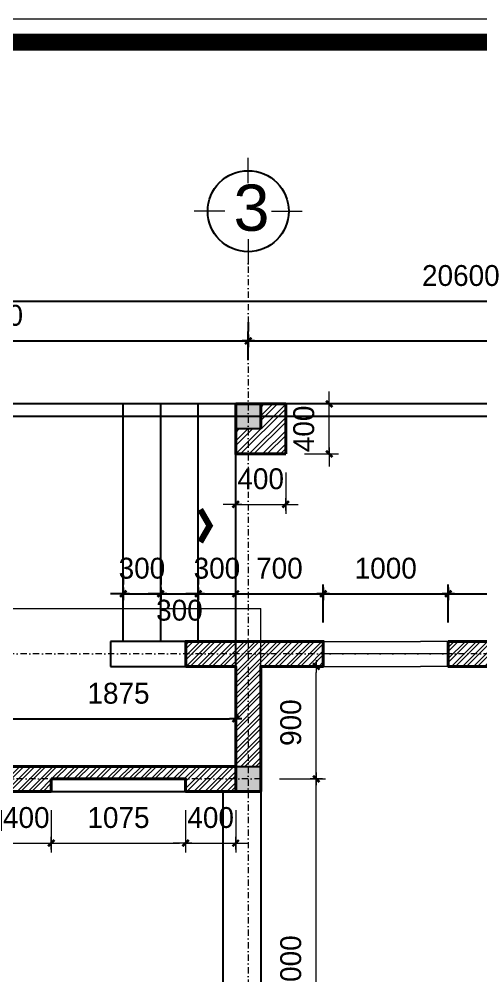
# Model space of a CAD drawing. Header units: millimetres. Extents: x 615730 to 2792744, y 139412 to 597571.
# Drawn here: x 670743 to 674436, y 296635 to 304290 of the extents above; entities that cross this region are included whole.
import ezdxf
from ezdxf.enums import TextEntityAlignment as Align

# ---------------------------------------------------------------- set-up
doc = ezdxf.new("R2010")
doc.units = ezdxf.units.MM
doc.header["$MEASUREMENT"] = 0
doc.header["$PDMODE"] = 34
doc.linetypes.add('DASHDOT', pattern=[1, 0.5, -0.25, 0, -0.25])
doc.layers.get('0').update_dxf_attribs({"lineweight": 5})
for name, color, linetype, lineweight in [('0.1(9)', 9, 'Continuous', 13), ('CAT', 11, 'Continuous', 40), ('HATCH', 42, 'Continuous', 5), ('NETNGOAITUONG', 1, 'Continuous', 40), ('thay', 7, 'Continuous', 15), ('TIM TRUC', 149, 'DASHDOT', 9), ('VLIEU', 250, 'Continuous', 9)]:
    doc.layers.add(name, color=color, linetype=linetype, lineweight=lineweight)
for name, color, linetype in [('H', 252, 'Continuous'), ('NET MANH', 252, 'Continuous'), ('netthay', 3, 'Continuous'), ('TEXT', 2, 'Continuous'), ('VL', 155, 'Continuous')]:
    doc.layers.add(name, color=color, linetype=linetype)
doc.styles.add('H280', font='', dxfattribs={"height": 200})
doc.styles.add('KT OZON', font='', dxfattribs={"height": 200})
doc.styles.add('VNI-AVO', font='vni-roms.shx')
doc.styles.get('H280').set_extended_font_data('VNI-Avo')
doc.styles.get('KT OZON').set_extended_font_data('VNI-Helve')
doc.dimstyles.new('1-50b', dxfattribs={"dimtxt": 167, "dimasz": 50, "dimexe": 75, "dimexo": 150, "dimgap": 120, "dimtad": 1, "dimdec": 0, "dimzin": 12, "dimtxsty": 'VNI-AVO', "dimblk": ']', "dimcen": 0, "dimdle": 50, "dimclrd": 252, "dimclre": 252, "dimclrt": 2, "dimadec": 0, "dimazin": 0, "dimtfac": 1, "dimtdec": 0, "dimtix": 1, "dimtmove": 2, "dimatfit": 0, "dimldrblk": 'OPEN90', "dimfxl": 1, "dimlwd": -1, "dimlwe": -1, "dimarcsym": 0})
pattern_1 = [(45, (0, 0), (-44.194174, 44.194174), []), (45, (0, 31.25), (-44.194174, 44.194174), [])]

# ---------------------------------------------------------------- blocks, each defined once
blk = doc.blocks.new('TRUC 1')
at = {"ltscale": 50}
blk.add_circle((0, -9525), 8572, dxfattribs=at)
at = {"layer": '0.1(9)', "ltscale": 50}
for p, q in [((0, -3572), (0, 1782)), ((-4942, -9525), (-11427, -9525)), ((4942, -9525), (11427, -9525)), ((0, -15478), (0, -20832))]:
    blk.add_line(p, q, dxfattribs=at)
at = {"layer": 'TEXT', "ltscale": 50, "style": 'H280'}
blk.add_attdef('1', text='', height=10478, dxfattribs=at).set_placement((-214, -4892), align=Align.CENTER)
blk = doc.blocks.new(']')
for p, q in [((1, 0), (-1, 0)), ((0, 1), (0, -1))]:
    blk.add_line(p, q)
at = {"color": 9, "const_width": 0.4}
blk.add_lwpolyline([(-0.51, -0.51), (0.51, 0.51)], dxfattribs=at)
blk = doc.blocks.new('*D111')
at = {"layer": 'DEFPOINTS', "color": 0, "ltscale": 10, "transparency": 16777216}
for p in [(672574.6, 301714.8), (677775.1, 301714.8), (677775.1, 301565.4)]:
    blk.add_point(p, dxfattribs=at)
at = {"layer": 'VL', "color": 252, "ltscale": 10, "transparency": 16777216}
for p, q in [((672574.6, 301864.8), (672574.6, 301789.8)), ((677775.1, 301715.4), (677775.1, 301789.8)), ((672624.6, 301714.8), (677725.1, 301714.8))]:
    blk.add_line(p, q, dxfattribs=at)
at = {"layer": 'VL', "color": 252, "ltscale": 10, "transparency": 16777216, "xscale": 50, "yscale": 50, "zscale": 50, "rotation": 180}
blk.add_blockref(']', (672574.6, 301714.8), dxfattribs=at)
at = {"layer": 'VL', "color": 252, "ltscale": 10, "transparency": 16777216, "xscale": 50, "yscale": 50, "zscale": 50}
blk.add_blockref(']', (677775.1, 301714.8), dxfattribs=at)
at = {"layer": 'VL', "color": 2, "ltscale": 10, "transparency": 16777216, "insert": (675174.8, 301918.3), "char_height": 167, "attachment_point": 5, "style": 'VNI-AVO'}
blk.add_mtext('5200', dxfattribs=at)
blk = doc.blocks.new('_Open90')
at = {"color": 0, "linetype": 'ByBlock', "lineweight": -2}
for p, q in [((0, 0), (-1, 0)), ((-0.5, 0.5), (0, 0)), ((0, 0), (-0.5, -0.5))]:
    blk.add_line(p, q, dxfattribs=at)
blk = doc.blocks.new('*D114')
at = {"layer": 'DEFPOINTS', "color": 0, "ltscale": 10, "transparency": 16777216}
for p in [(672575.6, 301715.8), (668475.1, 301410.3), (672575.6, 301410.3)]:
    blk.add_point(p, dxfattribs=at)
at = {"layer": 'VL', "color": 252, "ltscale": 10, "transparency": 16777216}
for p, q in [((668475.1, 301560.3), (668475.1, 301790.8)), ((672575.6, 301560.3), (672575.6, 301790.8)), ((668525.1, 301715.8), (672525.6, 301715.8))]:
    blk.add_line(p, q, dxfattribs=at)
at = {"layer": 'VL', "color": 252, "ltscale": 10, "transparency": 16777216, "xscale": 50, "yscale": 50, "zscale": 50, "rotation": 180}
blk.add_blockref(']', (668475.1, 301715.8), dxfattribs=at)
at = {"layer": 'VL', "color": 252, "ltscale": 10, "transparency": 16777216, "xscale": 50, "yscale": 50, "zscale": 50}
blk.add_blockref(']', (672575.6, 301715.8), dxfattribs=at)
at = {"layer": 'VL', "color": 2, "ltscale": 10, "transparency": 16777216, "insert": (670525.4, 301919.3), "char_height": 167, "attachment_point": 5, "style": 'VNI-AVO'}
blk.add_mtext('4100', dxfattribs=at)
blk = doc.blocks.new('*D115')
at = {"layer": 'DEFPOINTS', "color": 0, "ltscale": 10, "transparency": 16777216}
for p in [(684575.9, 302034), (663975.6, 301211.6), (684575.9, 301211.6)]:
    blk.add_point(p, dxfattribs=at)
at = {"layer": 'VL', "color": 252, "ltscale": 10, "transparency": 16777216}
for p, q in [((663975.6, 301361.6), (663975.6, 302109)), ((684575.9, 301361.6), (684575.9, 302109)), ((664025.6, 302034), (684525.9, 302034))]:
    blk.add_line(p, q, dxfattribs=at)
at = {"layer": 'VL', "color": 252, "ltscale": 10, "transparency": 16777216, "xscale": 50, "yscale": 50, "zscale": 50, "rotation": 180}
blk.add_blockref(']', (663975.6, 302034), dxfattribs=at)
at = {"layer": 'VL', "color": 252, "ltscale": 10, "transparency": 16777216, "xscale": 50, "yscale": 50, "zscale": 50}
blk.add_blockref(']', (684575.9, 302034), dxfattribs=at)
at = {"layer": 'VL', "color": 2, "ltscale": 10, "transparency": 16777216, "insert": (674275.7, 302237.5), "char_height": 167, "attachment_point": 5, "style": 'VNI-AVO'}
blk.add_mtext('20600', dxfattribs=at)
blk = doc.blocks.new('*D384')
at = {"layer": 'DEFPOINTS', "color": 0, "ltscale": 10, "transparency": 16777216}
for p in [(671574.6, 299692.5), (671874.6, 299692.5, 0.3), (671874.6, 299692.5)]:
    blk.add_point(p, dxfattribs=at)
at = {"layer": 'VL', "color": 252, "ltscale": 10, "transparency": 16777216}
for p, q in [((671574.6, 299842.5), (671574.6, 299767.5)), ((671874.6, 299842.5), (671874.6, 299767.5)), ((671524.6, 299692.5), (671474.6, 299692.5)), ((671574.6, 299692.5), (671874.6, 299692.5)), ((671924.6, 299692.5), (671974.6, 299692.5))]:
    blk.add_line(p, q, dxfattribs=at)
at = {"layer": 'VL', "color": 252, "ltscale": 10, "transparency": 16777216, "xscale": 50, "yscale": 50, "zscale": 50}
blk.add_blockref(']', (671574.6, 299692.5), dxfattribs=at)
at = {"layer": 'VL', "color": 252, "ltscale": 10, "transparency": 16777216, "xscale": 50, "yscale": 50, "zscale": 50, "rotation": 180}
blk.add_blockref(']', (671874.6, 299692.5), dxfattribs=at)
at = {"layer": 'VL', "color": 2, "ltscale": 10, "transparency": 16777216, "insert": (671724.6, 299896), "char_height": 167, "attachment_point": 5, "style": 'VNI-AVO'}
blk.add_mtext('300', dxfattribs=at)
blk = doc.blocks.new('*D385')
at = {"layer": 'DEFPOINTS', "color": 0, "ltscale": 10, "transparency": 16777216}
for p in [(671874.6, 299692.5, 0.3), (672174.6, 299692.5), (672174.6, 299692.5)]:
    blk.add_point(p, dxfattribs=at)
at = {"layer": 'VL', "color": 252, "ltscale": 10, "transparency": 16777216}
for p, q in [((671874.6, 299842.5), (671874.6, 299767.5)), ((672174.6, 299842.5), (672174.6, 299767.5)), ((671824.6, 299692.5), (671774.6, 299692.5)), ((671874.6, 299692.5), (672174.6, 299692.5)), ((672224.6, 299692.5), (672274.6, 299692.5))]:
    blk.add_line(p, q, dxfattribs=at)
at = {"layer": 'VL', "color": 252, "ltscale": 10, "transparency": 16777216, "xscale": 50, "yscale": 50, "zscale": 50}
blk.add_blockref(']', (671874.6, 299692.5), dxfattribs=at)
at = {"layer": 'VL', "color": 252, "ltscale": 10, "transparency": 16777216, "xscale": 50, "yscale": 50, "zscale": 50, "rotation": 180}
blk.add_blockref(']', (672174.6, 299692.5), dxfattribs=at)
at = {"layer": 'VL', "color": 2, "ltscale": 10, "transparency": 16777216, "insert": (672024.6, 299560), "char_height": 167, "attachment_point": 5, "style": 'VNI-AVO'}
blk.add_mtext('300', dxfattribs=at)
blk = doc.blocks.new('*D386')
at = {"layer": 'DEFPOINTS', "color": 0, "ltscale": 10, "transparency": 16777216}
for p in [(672174.6, 299692.5), (672474.6, 299730), (672474.6, 299692.5)]:
    blk.add_point(p, dxfattribs=at)
at = {"layer": 'VL', "color": 252, "ltscale": 10, "transparency": 16777216}
for p, q in [((672174.6, 299842.5), (672174.6, 299767.5)), ((672124.6, 299692.5), (672074.6, 299692.5)), ((672174.6, 299692.5), (672474.6, 299692.5)), ((672524.6, 299692.5), (672574.6, 299692.5)), ((672474.6, 299580), (672474.6, 299617.5))]:
    blk.add_line(p, q, dxfattribs=at)
at = {"layer": 'VL', "color": 252, "ltscale": 10, "transparency": 16777216, "xscale": 50, "yscale": 50, "zscale": 50}
blk.add_blockref(']', (672174.6, 299692.5), dxfattribs=at)
at = {"layer": 'VL', "color": 252, "ltscale": 10, "transparency": 16777216, "xscale": 50, "yscale": 50, "zscale": 50, "rotation": 180}
blk.add_blockref(']', (672474.6, 299692.5), dxfattribs=at)
at = {"layer": 'VL', "color": 2, "ltscale": 10, "transparency": 16777216, "insert": (672324.6, 299896), "char_height": 167, "attachment_point": 5, "style": 'VNI-AVO'}
blk.add_mtext('300', dxfattribs=at)
blk = doc.blocks.new('*D387')
at = {"layer": 'DEFPOINTS', "color": 0, "ltscale": 10, "transparency": 16777216}
for p in [(672474.6, 299730), (673174.2, 299692.5), (673174.2, 299311.4)]:
    blk.add_point(p, dxfattribs=at)
at = {"layer": 'VL', "color": 252, "ltscale": 10, "transparency": 16777216}
for p, q in [((673174.2, 299461.4), (673174.2, 299767.5)), ((672524.6, 299692.5), (673124.2, 299692.5)), ((672474.6, 299580), (672474.6, 299617.5))]:
    blk.add_line(p, q, dxfattribs=at)
at = {"layer": 'VL', "color": 252, "ltscale": 10, "transparency": 16777216, "xscale": 50, "yscale": 50, "zscale": 50, "rotation": 180}
blk.add_blockref(']', (672474.6, 299692.5), dxfattribs=at)
at = {"layer": 'VL', "color": 252, "ltscale": 10, "transparency": 16777216, "xscale": 50, "yscale": 50, "zscale": 50}
blk.add_blockref(']', (673174.2, 299692.5), dxfattribs=at)
at = {"layer": 'VL', "color": 2, "ltscale": 10, "transparency": 16777216, "insert": (672824.4, 299896), "char_height": 167, "attachment_point": 5, "style": 'VNI-AVO'}
blk.add_mtext('700', dxfattribs=at)
blk = doc.blocks.new('*D388')
at = {"layer": 'DEFPOINTS', "color": 0, "ltscale": 10, "transparency": 16777216}
for p in [(674174.9, 299692.5), (673175.2, 299311.4), (674174.9, 299311.4)]:
    blk.add_point(p, dxfattribs=at)
at = {"layer": 'VL', "color": 252, "ltscale": 10, "transparency": 16777216}
for p, q in [((673175.2, 299461.4), (673175.2, 299767.5)), ((674174.9, 299461.4), (674174.9, 299767.5)), ((673225.2, 299692.5), (674124.9, 299692.5))]:
    blk.add_line(p, q, dxfattribs=at)
at = {"layer": 'VL', "color": 252, "ltscale": 10, "transparency": 16777216, "xscale": 50, "yscale": 50, "zscale": 50, "rotation": 180}
blk.add_blockref(']', (673175.2, 299692.5), dxfattribs=at)
at = {"layer": 'VL', "color": 252, "ltscale": 10, "transparency": 16777216, "xscale": 50, "yscale": 50, "zscale": 50}
blk.add_blockref(']', (674174.9, 299692.5), dxfattribs=at)
at = {"layer": 'VL', "color": 2, "ltscale": 10, "transparency": 16777216, "insert": (673675, 299896), "char_height": 167, "attachment_point": 5, "style": 'VNI-AVO'}
blk.add_mtext('1000', dxfattribs=at)
blk = doc.blocks.new('*D389')
at = {"layer": 'DEFPOINTS', "color": 0, "ltscale": 10, "transparency": 16777216}
for p in [(675294.9, 299692.5), (674174.9, 299311.4), (675294.9, 299211.3, -0.3)]:
    blk.add_point(p, dxfattribs=at)
at = {"layer": 'VL', "color": 252, "ltscale": 10, "transparency": 16777216}
for p, q in [((674174.9, 299461.4), (674174.9, 299767.5)), ((675294.9, 299361.3), (675294.9, 299767.5)), ((674224.9, 299692.5), (675244.9, 299692.5))]:
    blk.add_line(p, q, dxfattribs=at)
at = {"layer": 'VL', "color": 252, "ltscale": 10, "transparency": 16777216, "xscale": 50, "yscale": 50, "zscale": 50, "rotation": 180}
blk.add_blockref(']', (674174.9, 299692.5), dxfattribs=at)
at = {"layer": 'VL', "color": 252, "ltscale": 10, "transparency": 16777216, "xscale": 50, "yscale": 50, "zscale": 50}
blk.add_blockref(']', (675294.9, 299692.5), dxfattribs=at)
at = {"layer": 'VL', "color": 2, "ltscale": 10, "transparency": 16777216, "insert": (674734.9, 299896), "char_height": 167, "attachment_point": 5, "style": 'VNI-AVO'}
blk.add_mtext('1120', dxfattribs=at)
blk = doc.blocks.new('*D398')
at = {"layer": 'DEFPOINTS', "color": 0, "ltscale": 10, "transparency": 16777216}
for p in [(672474.6, 298692.2), (672474.6, 298311.6), (670599.9, 298211.6)]:
    blk.add_point(p, dxfattribs=at)
at = {"layer": 'VL', "color": 252, "ltscale": 10, "transparency": 16777216}
for p, q in [((670599.9, 298361.6), (670599.9, 298767.2)), ((672474.6, 298461.6), (672474.6, 298767.2)), ((670649.9, 298692.2), (672424.6, 298692.2))]:
    blk.add_line(p, q, dxfattribs=at)
at = {"layer": 'VL', "color": 252, "ltscale": 10, "transparency": 16777216, "xscale": 50, "yscale": 50, "zscale": 50, "rotation": 180}
blk.add_blockref(']', (670599.9, 298692.2), dxfattribs=at)
at = {"layer": 'VL', "color": 252, "ltscale": 10, "transparency": 16777216, "xscale": 50, "yscale": 50, "zscale": 50}
blk.add_blockref(']', (672474.6, 298692.2), dxfattribs=at)
at = {"layer": 'VL', "color": 2, "ltscale": 10, "transparency": 16777216, "insert": (671537.2, 298895.7), "char_height": 167, "attachment_point": 5, "style": 'VNI-AVO'}
blk.add_mtext('1875', dxfattribs=at)
blk = doc.blocks.new('*D1225')
at = {"layer": 'DEFPOINTS', "color": 0, "ltscale": 10, "transparency": 16777216}
for p in [(670599.9, 298111.6), (670999.6, 298111.6), (670999.6, 297697.6)]:
    blk.add_point(p, dxfattribs=at)
at = {"layer": 'VLIEU', "color": 252, "ltscale": 10, "transparency": 16777216}
for p, q in [((670599.9, 297961.6), (670599.9, 297622.6)), ((670999.6, 297961.6), (670999.6, 297622.6)), ((670549.9, 297697.6), (670499.9, 297697.6)), ((670599.9, 297697.6), (670999.6, 297697.6)), ((671049.6, 297697.6), (671099.6, 297697.6))]:
    blk.add_line(p, q, dxfattribs=at)
at = {"layer": 'VLIEU', "color": 252, "ltscale": 10, "transparency": 16777216, "xscale": 50, "yscale": 50, "zscale": 50}
blk.add_blockref(']', (670599.9, 297697.6), dxfattribs=at)
at = {"layer": 'VLIEU', "color": 252, "ltscale": 10, "transparency": 16777216, "xscale": 50, "yscale": 50, "zscale": 50, "rotation": 180}
blk.add_blockref(']', (670999.6, 297697.6), dxfattribs=at)
at = {"layer": 'VLIEU', "color": 2, "ltscale": 10, "transparency": 16777216, "insert": (670799.7, 297901.1), "char_height": 167, "attachment_point": 5, "style": 'VNI-AVO'}
blk.add_mtext('400', dxfattribs=at)
blk = doc.blocks.new('*D1226')
at = {"layer": 'DEFPOINTS', "color": 0, "ltscale": 10, "transparency": 16777216}
for p in [(670999.6, 298111.6), (672074.4, 298111.6), (672074.4, 297697.6)]:
    blk.add_point(p, dxfattribs=at)
at = {"layer": 'VLIEU', "color": 252, "ltscale": 10, "transparency": 16777216}
for p, q in [((670999.6, 297961.6), (670999.6, 297622.6)), ((672074.4, 297961.6), (672074.4, 297622.6)), ((671049.6, 297697.6), (672024.4, 297697.6))]:
    blk.add_line(p, q, dxfattribs=at)
at = {"layer": 'VLIEU', "color": 252, "ltscale": 10, "transparency": 16777216, "xscale": 50, "yscale": 50, "zscale": 50, "rotation": 180}
blk.add_blockref(']', (670999.6, 297697.6), dxfattribs=at)
at = {"layer": 'VLIEU', "color": 252, "ltscale": 10, "transparency": 16777216, "xscale": 50, "yscale": 50, "zscale": 50}
blk.add_blockref(']', (672074.4, 297697.6), dxfattribs=at)
at = {"layer": 'VLIEU', "color": 2, "ltscale": 10, "transparency": 16777216, "insert": (671537, 297901.1), "char_height": 167, "attachment_point": 5, "style": 'VNI-AVO'}
blk.add_mtext('1075', dxfattribs=at)
blk = doc.blocks.new('*D1227')
at = {"layer": 'DEFPOINTS', "color": 0, "ltscale": 10, "transparency": 16777216}
for p in [(672074.4, 298111.6), (672474.6, 298111.5), (672474.6, 297697.6)]:
    blk.add_point(p, dxfattribs=at)
at = {"layer": 'VLIEU', "color": 252, "ltscale": 10, "transparency": 16777216}
for p, q in [((672074.4, 297961.6), (672074.4, 297622.6)), ((672474.6, 297961.5), (672474.6, 297622.6)), ((672024.4, 297697.6), (671974.4, 297697.6)), ((672074.4, 297697.6), (672474.6, 297697.6)), ((672524.6, 297697.6), (672574.6, 297697.6))]:
    blk.add_line(p, q, dxfattribs=at)
at = {"layer": 'VLIEU', "color": 252, "ltscale": 10, "transparency": 16777216, "xscale": 50, "yscale": 50, "zscale": 50}
blk.add_blockref(']', (672074.4, 297697.6), dxfattribs=at)
at = {"layer": 'VLIEU', "color": 252, "ltscale": 10, "transparency": 16777216, "xscale": 50, "yscale": 50, "zscale": 50, "rotation": 180}
blk.add_blockref(']', (672474.6, 297697.6), dxfattribs=at)
at = {"layer": 'VLIEU', "color": 2, "ltscale": 10, "transparency": 16777216, "insert": (672274.5, 297901.1), "char_height": 167, "attachment_point": 5, "style": 'VNI-AVO'}
blk.add_mtext('400', dxfattribs=at)
blk = doc.blocks.new('*D1230')
at = {"layer": 'DEFPOINTS', "color": 0, "ltscale": 10, "transparency": 16777216}
for p in [(672674.6, 298211.6), (673119.2, 298211.6), (672674.6, 295211.1)]:
    blk.add_point(p, dxfattribs=at)
at = {"layer": 'VLIEU', "color": 252, "ltscale": 10, "transparency": 16777216}
for p, q in [((672824.6, 298211.6), (673194.2, 298211.6)), ((673119.2, 295261.1), (673119.2, 298161.6)), ((672824.6, 295211.1), (673194.2, 295211.1))]:
    blk.add_line(p, q, dxfattribs=at)
at = {"layer": 'VLIEU', "color": 252, "ltscale": 10, "transparency": 16777216, "xscale": 50, "yscale": 50, "zscale": 50}
for p, rotation in [((673119.2, 298211.6), 90), ((673119.2, 295211.1), 270)]:
    blk.add_blockref(']', p, dxfattribs=dict(at, rotation=rotation))
at = {"layer": 'VLIEU', "color": 2, "ltscale": 10, "transparency": 16777216, "insert": (672915.7, 296711.3), "char_height": 167, "attachment_point": 5, "rotation": 90, "style": 'VNI-AVO'}
blk.add_mtext('3000', dxfattribs=at)
blk = doc.blocks.new('*D1231')
at = {"layer": 'DEFPOINTS', "color": 0, "ltscale": 10, "transparency": 16777216}
for p in [(672674.6, 299111.4), (673119.2, 299111.4), (672674.6, 298211.6)]:
    blk.add_point(p, dxfattribs=at)
at = {"layer": 'VLIEU', "color": 252, "ltscale": 10, "transparency": 16777216}
for p, q in [((672824.6, 299111.4), (673194.2, 299111.4)), ((673119.2, 298261.6), (673119.2, 299061.4)), ((672824.6, 298211.6), (673194.2, 298211.6))]:
    blk.add_line(p, q, dxfattribs=at)
at = {"layer": 'VLIEU', "color": 252, "ltscale": 10, "transparency": 16777216, "xscale": 50, "yscale": 50, "zscale": 50}
for p, rotation in [((673119.2, 299111.4), 90), ((673119.2, 298211.6), 270)]:
    blk.add_blockref(']', p, dxfattribs=dict(at, rotation=rotation))
at = {"layer": 'VLIEU', "color": 2, "ltscale": 10, "transparency": 16777216, "insert": (672915.7, 298661.5), "char_height": 167, "attachment_point": 5, "rotation": 90, "style": 'VNI-AVO'}
blk.add_mtext('900', dxfattribs=at)
blk = doc.blocks.new('*D1301')
at = {"layer": 'DEFPOINTS', "color": 0, "ltscale": 10, "transparency": 16777216}
for p in [(672474.6, 300811.6), (672874.6, 300811.6), (672874.6, 300408)]:
    blk.add_point(p, dxfattribs=at)
at = {"layer": 'VLIEU', "color": 252, "ltscale": 10, "transparency": 16777216}
for p, q in [((672474.6, 300661.6), (672474.6, 300333)), ((672874.6, 300661.6), (672874.6, 300333)), ((672424.6, 300408), (672374.6, 300408)), ((672474.6, 300408), (672874.6, 300408)), ((672924.6, 300408), (672974.6, 300408))]:
    blk.add_line(p, q, dxfattribs=at)
at = {"layer": 'VLIEU', "color": 252, "ltscale": 10, "transparency": 16777216, "xscale": 50, "yscale": 50, "zscale": 50}
blk.add_blockref(']', (672474.6, 300408), dxfattribs=at)
at = {"layer": 'VLIEU', "color": 252, "ltscale": 10, "transparency": 16777216, "xscale": 50, "yscale": 50, "zscale": 50, "rotation": 180}
blk.add_blockref(']', (672874.6, 300408), dxfattribs=at)
at = {"layer": 'VLIEU', "color": 2, "ltscale": 10, "transparency": 16777216, "insert": (672674.6, 300611.5), "char_height": 167, "attachment_point": 5, "style": 'VNI-AVO'}
blk.add_mtext('400', dxfattribs=at)
blk = doc.blocks.new('*D1302')
at = {"layer": 'DEFPOINTS', "color": 0, "ltscale": 10, "transparency": 16777216}
for p in [(672874.6, 301211.6), (673223.3, 301211.6), (672874.6, 300811.6)]:
    blk.add_point(p, dxfattribs=at)
at = {"layer": 'VLIEU', "color": 252, "ltscale": 10, "transparency": 16777216}
for p, q in [((673223.3, 301261.6), (673223.3, 301311.6)), ((673024.6, 301211.6), (673298.3, 301211.6)), ((673223.3, 300811.6), (673223.3, 301211.6)), ((673024.6, 300811.6), (673298.3, 300811.6)), ((673223.3, 300761.6), (673223.3, 300711.6))]:
    blk.add_line(p, q, dxfattribs=at)
at = {"layer": 'VLIEU', "color": 252, "ltscale": 10, "transparency": 16777216, "xscale": 50, "yscale": 50, "zscale": 50}
for p, rotation in [((673223.3, 301211.6), 270), ((673223.3, 300811.6), 90)]:
    blk.add_blockref(']', p, dxfattribs=dict(at, rotation=rotation))
at = {"layer": 'VLIEU', "color": 2, "ltscale": 10, "transparency": 16777216, "insert": (673019.8, 301011.6), "char_height": 167, "attachment_point": 5, "rotation": 90, "style": 'VNI-AVO'}
blk.add_mtext('400', dxfattribs=at)

msp = doc.modelspace()

# ---------------------------------------------------------------- hatches: boundary and pattern name
at = {"layer": 'VLIEU', "ltscale": 10}
h = msp.add_hatch(dxfattribs=at)
h.set_pattern_fill('STEEL', color=256, scale=600, style=0)
h.set_pattern_definition([(45, (88098.205, 45942.54), (-53.033009, 53.033009), []), (45, (88098.205, 45980.04), (-53.033009, 53.033009), [])])
h.paths.add_polyline_path([(672474.6, 301011.6), (672474.6, 300811.6), (672874.6, 300811.6), (672874.6, 301211.6), (672674.6, 301211.6), (672674.6, 301011.6)])
h = msp.add_hatch(dxfattribs=at)
h.set_pattern_fill('STEEL', color=256, scale=500, style=0)
h.set_pattern_definition(pattern_1)
h.paths.add_polyline_path([(672474.6, 299311.3), (672074.6, 299311.3), (672074.6, 299111.4), (672474.6, 299111.4)])
h.paths.add_polyline_path([(672674.6, 299111.4), (672674.6, 299311.3), (672474.6, 299311.3), (672474.6, 299111.4), (672474.6, 298311.6), (672674.6, 298311.6)])
h.paths.add_polyline_path([(673175.2, 299311.3), (672674.6, 299311.3), (672674.6, 299111.4), (673175.2, 299111.4)])
h.paths.add_polyline_path([(675294.9, 299311.4), (674174.9, 299311.4), (674174.9, 299111.4), (675294.9, 299111.4), (675294.9, 299217)])
h.paths.add_polyline_path([(672474.6, 298111.5), (672674.6, 298111.6), (672474.6, 298111.6), (672474.6, 298111.6), (672474.6, 298111.6), (672474.6, 298111.6)])
h = msp.add_hatch(dxfattribs=at)
h.set_pattern_fill('STEEL', color=256, scale=500, style=0)
h.set_pattern_definition(pattern_1)
h.paths.add_polyline_path([(672474.6, 298311.6), (670599.9, 298311.6), (670599.9, 298211.6), (670599.9, 298211.6), (670599.9, 298211.6), (670599.9, 298211.6), (670599.9, 298211.6), (670599.9, 298111.6), (670999.6, 298111.6), (670999.6, 298211.6), (672074.4, 298211.6), (672074.4, 298111.6), (672474.6, 298111.6), (672474.6, 298111.6), (672474.6, 298111.6)])

# ---------------------------------------------------------------- linework, layer by layer
at = {"layer": 'CAT'}
msp.add_line((672474.6, 298211.6), (672474.6, 298111.6), dxfattribs=at)
msp.add_line((672474.6, 298211.6), (672474.6, 298111.6), dxfattribs=at)
at = {"layer": 'H', "const_width": 138.2}
msp.add_lwpolyline([(660360.3, 285120.6), (687363.2, 285120.6), (687363.2, 304105.6), (660360.3, 304105.6)], close=True, dxfattribs=at)
at = {"layer": 'HATCH'}
for p, q in [((673175.2, 299311.4), (673953.9, 299311.4)), ((674174.9, 299311.4), (673953.9, 299311.4)), ((673953.9, 299211.4), (673175.2, 299211.4)), ((674174.9, 299211.4), (673953.9, 299211.4)), ((673175.2, 299111.4), (673953.9, 299111.4)), ((674174.9, 299111.4), (673953.9, 299111.4))]:
    msp.add_line(p, q, dxfattribs=at)
at = {"layer": 'NET MANH'}
msp.add_line((670999.6, 298111.6), (672074.4, 298111.6), dxfattribs=at)
at = {"layer": 'NET MANH', "elevation": -140}
msp.add_lwpolyline([(672674.6, 301011.6), (672474.6, 301011.6), (672474.6, 301211.6), (672674.6, 301211.6)], close=True, dxfattribs=at)
at = {"layer": 'NET MANH'}
msp.add_lwpolyline([(672474.6, 298311.6), (672674.6, 298311.6), (672674.6, 298111.6), (672474.6, 298111.6)], close=True, dxfattribs=at)
for points in [[(672674.6, 301211.6, -140), (672474.6, 301211.6, -140), (672674.6, 301011.6, -140), (672474.6, 301011.6, -140)], [(672474.6, 298111.6), (672674.6, 298111.6), (672474.6, 298311.6), (672674.6, 298311.6)]]:
    msp.add_solid(points, dxfattribs=at)
at = {"layer": 'NETNGOAITUONG'}
for p, q in [((672674.6, 301011.6, -140), (672674.6, 301211.6, -140)), ((672474.6, 298311.6), (672474.6, 298111.6))]:
    msp.add_line(p, q, dxfattribs=at)
for points in [[(672874.6, 300811.6), (672474.6, 300811.6), (672474.6, 301211.6), (672874.6, 301211.6)], [(674174.9, 299311.4), (675294.9, 299311.4), (675294.9, 299111.4), (674174.9, 299111.4)], [(670999.6, 298211.6), (672074.4, 298211.6), (672074.4, 298111.6), (672474.6, 298111.6), (672474.6, 298311.6), (670599.9, 298311.6), (670599.9, 298111.6), (670999.6, 298111.6)]]:
    msp.add_lwpolyline(points, close=True, dxfattribs=at)
msp.add_lwpolyline([(672674.6, 298111.6), (672474.6, 298111.5), (672474.6, 298111.6), (672474.6, 298111.6), (672474.6, 298311.6), (672474.6, 298311.6), (672474.6, 299111.4), (672074.6, 299111.4), (672074.6, 299311.3), (673175.2, 299311.3), (673175.2, 299111.4), (672674.6, 299111.4), (672674.6, 298111.6)], dxfattribs=at)
at = {"layer": 'thay', "linetype": 'Continuous'}
msp.add_lwpolyline([(660176, 284936.3), (687547.5, 284936.3), (687547.5, 304289.9), (660176, 304289.9)], close=True, dxfattribs=at)
at = {"layer": 'TIM TRUC', "ltscale": 100}
for p, q in [((672575.6, 302511.1), (672575.6, 295211.1)), ((681413.5, 299211.3), (662000.5, 299211.3)), ((672674.6, 298211.6), (662000.5, 298211.6))]:
    msp.add_line(p, q, dxfattribs=at)
at = {"layer": 'VL', "ltscale": 10}
for p, q in [((687547.5, 301211.6), (660360.3, 301211.6)), ((671574.6, 299311.3), (671574.6, 301211.6)), ((671874.6, 299311.3, 0.3), (671874.6, 301211.6)), ((672174.6, 299311.3), (672174.6, 301211.6)), ((672474.6, 299111.4), (672474.6, 301211.6)), ((687547.5, 301111.6), (660360.3, 301111.6)), ((672074.6, 299311.3), (671474.5, 299311.3, 1)), ((671474.5, 299311.3, 1), (671474.5, 299111.3, 1)), ((671474.5, 299111.3, 1), (672074.6, 299111.3))]:
    msp.add_line(p, q, dxfattribs=at)
at = {"layer": 'VL', "color": 9, "ltscale": 10}
msp.add_lwpolyline([(672191.1, 300366.5, 50, 50, 0), (672266.1, 300236.6, 50, 50, 0), (672191.1, 300106.7, 50, 50, 0), (672266.1, 300236.6, 0, 0, 0), (671690.1, 300236.6, 0, 0, 0)], format="xyseb", dxfattribs=at)
at = {"layer": 'VL', "ltscale": 10, "elevation": 280}
msp.add_lwpolyline([(672674.6, 295211.1), (672374.6, 295211.1), (672374.6, 298111.6), (672674.6, 298111.6), (672674.6, 295211.1)], dxfattribs=at)
at = {"layer": 'VLIEU', "ltscale": 10}
for p in [(666375.1, 299575.9), (672674.6, 299111.4)]:
    msp.add_line(p, (672674.6, 299575.9), dxfattribs=at)

# ---------------------------------------------------------------- block references
at = {"layer": 'netthay', "lineweight": -2, "ltscale": 10}
ref = msp.add_blockref('TRUC 1', (672574.6, 302393.4), dxfattribs=dict(at, xscale=0.03778148023411632, yscale=0.03778148023411632, zscale=0.03778148023411632, rotation=180))
ref.add_attrib('1', '3', dxfattribs={"layer": 'TEXT', "color": 3, "ltscale": 50, "height": 370.2, "style": 'KT OZON'}).set_placement((672601.2, 302596.4), align=Align.CENTER)

# ---------------------------------------------------------------- dimensions: what is measured, and where the dimension line sits
at = {"layer": 'VL', "ltscale": 10}
for base, p1, p2, override, picture, middle in [((684575.9, 302034), (663975.6, 301211.6), (684575.9, 301211.6), {"dimfxl": 150, "dimarcsym": 1}, '*D115', (674275.7, 302237.5)), ((672575.5819, 301715.7978), (668475.1219, 301410.282), (672575.5819, 301410.282), {"dimfxl": 150, "dimarcsym": 1}, '*D114', (670525.3519, 301919.2978)), ((677775.073, 301714.7999), (672574.584, 301714.7999), (677775.073, 301565.3891), {"dimfxl": 150, "dimarcsym": 1}, '*D111', (675174.8285, 301918.2999)), ((671874.6, 299692.5), (671574.6, 299692.5), (671874.6, 299692.5, 0.3), {"dimfxl": 40}, '*D384', (671724.6, 299896)), ((672474.6, 299692.5), (672174.6, 299692.5), (672474.6, 299730), {"dimfxl": 40}, '*D386', (672324.6, 299896)), ((673174.2, 299692.5), (672474.6, 299730), (673174.2, 299311.4), {"dimfxl": 40}, '*D387', (672824.4, 299896)), ((674174.9, 299692.5), (673175.2, 299311.4), (674174.9, 299311.4), {"dimfxl": 40}, '*D388', (673675, 299896)), ((675294.9, 299692.5), (674174.9, 299311.4), (675294.9, 299211.3, -0.3), {"dimfxl": 40}, '*D389', (674734.9, 299896)), ((672474.6, 298692.2), (670599.9, 298211.6), (672474.6, 298311.6), {"dimfxl": 40}, '*D398', (671537.2, 298895.7))]:
    dim = msp.add_linear_dim(base=base, p1=p1, p2=p2, dimstyle='1-50b', override=override, dxfattribs=at)
    dim.commit()
    dim.dimension.update_dxf_attribs({"geometry": picture, "text_midpoint": middle})
dim = msp.add_linear_dim(base=(672174.6, 299692.5), p1=(671874.6, 299692.5, 0.3), p2=(672174.6, 299692.5), dimstyle='1-50b', override={"dimfxl": 40}, dxfattribs=at)
dim.commit()
dim.dimension.update_dxf_attribs({"geometry": '*D385', "text_midpoint": (672024.6, 299560), "dimtype": 160})
at = {"layer": 'VLIEU', "ltscale": 10}
for base, p1, p2, picture, middle in [((673223.3, 301211.6), (672874.6, 300811.6), (672874.6, 301211.6), '*D1302', (673019.8, 301011.6)), ((673119.2, 299111.4), (672674.6, 298211.6), (672674.6, 299111.4), '*D1231', (672915.7, 298661.5)), ((673119.23, 298211.5648), (672674.5819, 295211.1149), (672674.5847, 298211.5648), '*D1230', (672915.73, 296711.3399))]:
    dim = msp.add_linear_dim(base=base, p1=p1, p2=p2, angle=90, dimstyle='1-50b', override={"dimfxl": 2}, dxfattribs=at)
    dim.commit()
    dim.dimension.update_dxf_attribs({"geometry": picture, "text_midpoint": middle})
for base, p1, p2, picture, middle in [((672874.6, 300408), (672474.6, 300811.6), (672874.6, 300811.6), '*D1301', (672674.6, 300611.5)), ((670999.6, 297697.6), (670599.9, 298111.6), (670999.6, 298111.6), '*D1225', (670799.7, 297901.1)), ((672074.4, 297697.6), (670999.6, 298111.6), (672074.4, 298111.6), '*D1226', (671537, 297901.1)), ((672474.6, 297697.6), (672074.4, 298111.6), (672474.6, 298111.5), '*D1227', (672274.5, 297901.1))]:
    dim = msp.add_linear_dim(base=base, p1=p1, p2=p2, dimstyle='1-50b', override={"dimfxl": 2}, dxfattribs=at)
    dim.commit()
    dim.dimension.update_dxf_attribs({"geometry": picture, "text_midpoint": middle})

doc.saveas('drawing.dxf')
